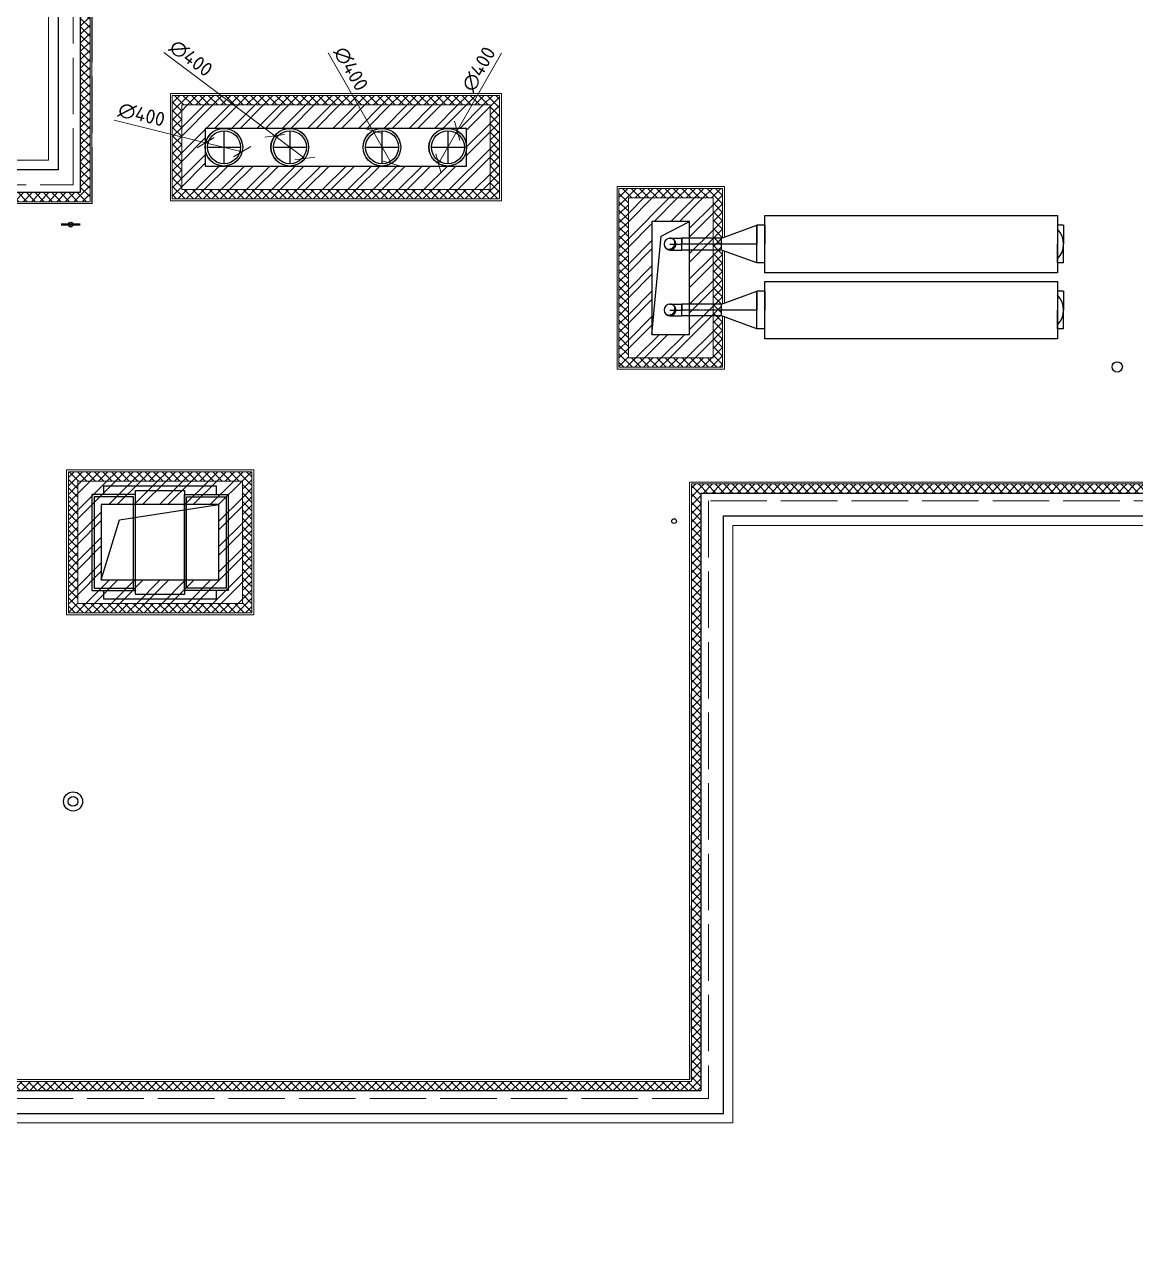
# Model space of a CAD drawing. Header units: millimetres. Extents: x -222892 to 671268, y 0 to 135099.
# Drawn here: x 608226 to 620031, y 53530 to 66520 of the extents above; entities that cross this region are included whole.
import ezdxf
from ezdxf import colors
from ezdxf.entities.mleader import LeaderData, LeaderLine
from ezdxf.math import Vec2, Vec3

# ---------------------------------------------------------------- set-up
doc = ezdxf.new("R2010")
doc.units = ezdxf.units.MM
doc.header["$PDMODE"] = 34
for name, pattern in [('ACAD_ISO02W100', [15, 12, -3]), ('CENTER2', [28.575000000000003, 19.05, -3.175, 3.175, -3.175]), ('HIDDEN', [6, 4, -2])]:
    doc.linetypes.add(name, pattern=pattern)
doc.layers.get('Defpoints').update_dxf_attribs({"lineweight": 0})
for name, color, linetype in [('_TEXT', 7, 'Continuous'), ('Aks_скрытые_линии', 7, 'HIDDEN'), ('Aks_Схема', 3, 'Continuous'), ('АР_Парапет', 142, 'Continuous'), ('Аэратор', 20, 'Continuous'), ('М_0_ВД1', 1, 'Continuous'), ('М_дефлектор', 122, 'Continuous'), ('ОТВ.ВК', 212, 'Continuous'), ('ПРОЕМЫ ОВ', 173, 'Continuous')]:
    doc.layers.add(name, color=color, linetype=linetype)
for name, color, linetype, lineweight in [('_ВК-К1', 14, 'Continuous', 40), ('АР_Навесной фасад', 190, 'Continuous', 5), ('АР_Перегородки кирпич', 244, 'Continuous', 5), ('АР_Перегородки_кирпич_Штрих', 244, 'Continuous', 5), ('АР_Утеплитель', 154, 'Continuous', 5), ('АР_Штрих утеплитель', 24, 'Continuous', 5), ('М_0_В35', 142, 'Continuous', 25), ('М_проемы ОВ', 30, 'Continuous', 5), ('М_проемы ОВ вч', 210, 'Continuous', 5), ('пунктир', 251, 'Continuous', 5)]:
    doc.layers.add(name, color=color, linetype=linetype, lineweight=lineweight)
doc.styles.add('ISOCPEUR', font='isocpeur.ttf', dxfattribs={"width": 0.85})
doc.styles.add('RomanS', font='isocpeur.ttf')
doc.dimstyles.new('Тимур', dxfattribs={"dimscale": 100, "dimtxt": 250, "dimasz": 1.5, "dimexe": 1, "dimexo": 0, "dimgap": 0.5, "dimtad": 1, "dimdec": 0, "dimrnd": 10, "dimzin": 12, "dimdsep": 46, "dimtxsty": 'RomanS', "dimblk1": 'OBLIQUE', "dimblk2": 'OBLIQUE', "dimsah": 1, "dimcen": 3, "dimdle": 1, "dimclrd": 256, "dimclre": 256, "dimclrt": 256, "dimadec": 0, "dimazin": 0, "dimtfac": 0.6666666666666666, "dimtdec": 0, "dimtmove": 0, "dimatfit": 3, "dimldrblk": 'OBLIQUE', "dimfxl": 1, "dimtvp": 1, "dimtolj": 1, "dimtzin": 12, "dimlwd": -1, "dimlwe": -1, "dimarcsym": 0})
pattern_1 = [(45, (0, 0), (-44.90128060534577, 44.90128060534577), []), (135, (0, 0), (-44.90128060534577, -44.90128060534576), [])]
pattern_2 = [(45, (0, 0), (-134.7038418160373, 134.7038418160373), []), (45, (89.80260000000001, 0), (-134.7038418160373, 134.7038418160373), [])]

# ---------------------------------------------------------------- blocks, each defined once
blk = doc.blocks.new('A$C1c8ff280')
at = {"layer": 'пунктир', "color": 2, "linetype": 'ACAD_ISO02W100', "ltscale": 50}
for points in [[(36320.77601628099, -64340.64828543851), (36320.77601628099, -63955.0000000094), (27550.06160797121, -63955.0000000092), (27550.06160797121, -69145.00000000992), (19430.05542900361, -69145.00000000992), (19430.30065205676, -75494.99999053983), (6330.061607971031, -75494.99999053983), (6329.686629097501, -65785.00000000998), (12680.06160766236, -65785.00000000995), (12680.06164217566, -47915.00241618491), (23295.06160797167, -47914.99996259548), (23295.06160797115, -43949.99999999034), (58095.06160797196, -43950.00000000966), (58095.06160797039, -47915.00000000391), (68595.0616079712, -47915.00000000396), (68595.0616079712, -65785.0000000099), (74945.43166319432, -65785.0000000099), (74945.43166319432, -75495.00000000978), (61845.06160797144, -75495.00000000981), (61845.06160797144, -69145.00000000981), (53965.06160797121, -69145.00000000992), (53965.06160797121, -63955.00000000981), (45230.90508594335, -63955.00000000952), (45230.90508594202, -64249.91821548378)], [(36520.77601628099, -64268.54712701042), (36520.77601628099, -63755.0000000094), (27350.06160797121, -63755.0000000092), (27350.06160797121, -68945.00000000992), (19230.04770529375, -68945.00000000992), (19230.2929283469, -75294.99999053983), (6530.053884559427, -75294.99999053983), (6529.694352807361, -65985.00000000998), (12880.06160727609, -65985.00000000995), (12880.06164178939, -48115.00237038764), (23595.06160797144, -48114.9999167982), (23595.06160797144, -44250.00000000003), (57795.06160797237, -44250.00000001912), (57795.06160797027, -48115.0000000039), (68395.0616079712, -48115.00000000396), (68395.0616079712, -65985.0000000099), (74745.43166319432, -65985.0000000099), (74745.43166319432, -75295.00000000978), (62045.06160797144, -75295.00000000981), (62045.06160797144, -68945.00000000981), (54165.06160797121, -68945.00000000992), (54165.06160797121, -63755.00000000981), (45030.90508594422, -63755.00000000952)]]:
    blk.add_lwpolyline(points, dxfattribs=at)
blk = doc.blocks.new('_DotSmall')
at = {"color": 0, "linetype": 'ByBlock', "const_width": 0.5}
blk.add_lwpolyline([(-0.0625, 0, 1), (0.0625, 0, 1)], format="xyb", close=True, dxfattribs=at)
blk = doc.blocks.new('A$Cd8bddbec')
at = {"color": 251, "linetype": 'ByBlock'}
for points in [[(-1.812643679179009, 174.9906120993133), (-1.812643679179052, -174.9906120993133)], [(-174.9999951755477, 0.04109207082366099), (174.9999951755478, 0.04109207082365231)]]:
    blk.add_lwpolyline(points, dxfattribs=at)
blk.add_circle((0, 0), 175, dxfattribs=at)
at = {"layer": 'М_дефлектор'}
blk.add_circle((-1.812643679179018, 0.04109207082365174), 200, dxfattribs=at)
blk = doc.blocks.new('_OBLIQUE')
at = {"color": 0, "linetype": 'ByBlock'}
blk.add_line((-0.5, -0.5), (0.5, 0.5), dxfattribs=at)
blk = doc.blocks.new('*D5238')
at = {"layer": 'Defpoints', "color": 0, "linetype": 'ByBlock', "transparency": 16777216}
for p in [(610150.3418235775, 65262.5868684125), (610538.6351213316, 65166.52274962113)]:
    blk.add_point(p, dxfattribs=at)
at = {"layer": 'М_проемы ОВ', "transparency": 16777216}
for p in [(609180.7368632943, 65502.46802686702), (610538.6351213316, 65166.52274962113)]:
    blk.add_line(p, (610150.3418235775, 65262.5868684125), dxfattribs=at)
at = {"layer": 'М_проемы ОВ', "linetype": 'ByBlock', "transparency": 16777216, "xscale": 150, "yscale": 150, "zscale": 150}
for p, rotation in [((610150.3418235775, 65262.5868684125), 346.1039985904393), ((610538.6351213316, 65166.52274962113), 166.1039985904394)]:
    blk.add_blockref('_OBLIQUE', p, dxfattribs=dict(at, rotation=rotation))
at = {"layer": 'М_проемы ОВ', "linetype": 'ByBlock', "transparency": 16777216, "insert": (609470.4280432897, 65559.56680297342), "char_height": 150, "attachment_point": 5, "rotation": 346.1039985904394, "style": 'RomanS'}
blk.add_mtext('\\A1;∅400', dxfattribs=at)
blk = doc.blocks.new('*D5239')
at = {"layer": 'Defpoints', "color": 0, "linetype": 'ByBlock', "transparency": 16777216}
for p in [(610884.6198396236, 65334.72976579604), (611204.3571052848, 65094.37985223765)]:
    blk.add_point(p, dxfattribs=at)
at = {"layer": 'М_проемы ОВ', "transparency": 16777216}
for p in [(609705.6964214541, 66220.93907600263), (611204.3571052848, 65094.37985223765)]:
    blk.add_line(p, (610884.6198396236, 65334.72976579604), dxfattribs=at)
at = {"layer": 'М_проемы ОВ', "linetype": 'ByBlock', "transparency": 16777216, "xscale": 150, "yscale": 150, "zscale": 150}
for p, rotation in [((610884.6198396236, 65334.72976579604), 323.0674248483579), ((611204.3571052848, 65094.37985223765), 143.0674248483579)]:
    blk.add_blockref('_OBLIQUE', p, dxfattribs=dict(at, rotation=rotation))
at = {"layer": 'М_проемы ОВ', "linetype": 'ByBlock', "transparency": 16777216, "insert": (609994.6300658521, 66160.12296682963), "char_height": 150, "attachment_point": 5, "rotation": 323.0674248483579, "style": 'RomanS'}
blk.add_mtext('\\A1;∅400', dxfattribs=at)
blk = doc.blocks.new('*D5240')
at = {"layer": 'Defpoints', "color": 0, "linetype": 'ByBlock', "transparency": 16777216}
for p in [(611926.1910037724, 65388.28787373181), (612124.2065832948, 65040.73956016026)]:
    blk.add_point(p, dxfattribs=at)
at = {"layer": 'М_проемы ОВ', "transparency": 16777216}
for p in [(611453.0497046039, 66218.72485754715), (612124.2065832948, 65040.73956016026)]:
    blk.add_line(p, (611926.1910037724, 65388.28787373181), dxfattribs=at)
at = {"layer": 'М_проемы ОВ', "linetype": 'ByBlock', "transparency": 16777216, "xscale": 150, "yscale": 150, "zscale": 150}
for p, rotation in [((611926.1910037724, 65388.28787373181), 299.6723186982633), ((612124.2065832948, 65040.73956016026), 119.6723186982633)]:
    blk.add_blockref('_OBLIQUE', p, dxfattribs=dict(at, rotation=rotation))
at = {"layer": 'М_проемы ОВ', "linetype": 'ByBlock', "transparency": 16777216, "insert": (611694.0814714006, 66048.18179144699), "char_height": 150, "attachment_point": 5, "rotation": 299.6723186982633, "style": 'RomanS'}
blk.add_mtext('\\A1;∅400', dxfattribs=at)
blk = doc.blocks.new('*D5241')
at = {"layer": 'Defpoints', "color": 0, "linetype": 'ByBlock', "transparency": 16777216}
for p in [(612822.7105402183, 65388.10710817671), (612624.0617594912, 65040.92032571559)]:
    blk.add_point(p, dxfattribs=at)
at = {"layer": 'М_проемы ОВ', "transparency": 16777216}
for p in [(613295.4853911367, 66214.39548869498), (612624.0617594912, 65040.92032571559)]:
    blk.add_line(p, (612822.7105402183, 65388.10710817671), dxfattribs=at)
at = {"layer": 'М_проемы ОВ', "linetype": 'ByBlock', "transparency": 16777216, "xscale": 150, "yscale": 150, "zscale": 150}
for p, rotation in [((612822.7105402183, 65388.10710817671), 240.2232393446076), ((612624.0617594912, 65040.92032571559), 60.22323934460762)]:
    blk.add_blockref('_OBLIQUE', p, dxfattribs=dict(at, rotation=rotation))
at = {"layer": 'М_проемы ОВ', "linetype": 'ByBlock', "transparency": 16777216, "insert": (613054.1431495064, 66044.29207190126), "char_height": 150, "attachment_point": 5, "rotation": 60.223239344607634, "style": 'RomanS'}
blk.add_mtext('\\A1;∅400', dxfattribs=at)
blk = doc.blocks.new('A$C608f0813')
at = {"layer": 'М_0_ВД1', "color": 7}
for points in [[(677.5000017454149, 574.9999988851778), (677.5000017454149, 677.4999988881755), (-677.4999982545851, 677.4999988881755), (-677.4999982545851, 574.9999988851778)], [(-677.4999982545851, -575.0000011148222), (-677.4999982545851, -677.5000011118245), (677.5000017454149, -677.5000011118245), (677.5000017454149, -575.0000011148222)]]:
    blk.add_lwpolyline(points, dxfattribs=at)
at = {"layer": 'М_0_ВД1'}
for points in [[(-293.9614650491276, 624.9999988851778), (293.9614685358829, 624.9999988851778), (293.9614685358829, -625.0000011148222), (-293.9614650491276, -625.0000011148222)], [(-817.4999982525478, -575.0000011148222), (-293.961465045053, -575.0000011148222), (-293.961465045053, 574.9999988851778), (-817.4999982525478, 574.9999988851778)], [(817.5000017433777, -575.0000011148222), (293.9614685358829, -575.0000011148222), (293.9614685358829, 574.9999988851778), (817.5000017433777, 574.9999988851778)]]:
    blk.add_lwpolyline(points, close=True, dxfattribs=at)
at = {"layer": 'М_0_ВД1', "color": 251}
for points in [[(-792.4999982525478, -550.0000011148222), (-318.961465045053, -550.0000011148222), (-318.961465045053, 549.9999988851778), (-792.4999982525478, 549.9999988851778)], [(792.5000017433777, -550.0000011148222), (318.9614685358829, -550.0000011148222), (318.9614685358829, 549.9999988851778), (792.5000017433777, 549.9999988851778)]]:
    blk.add_lwpolyline(points, close=True, dxfattribs=at)
blk = doc.blocks.new('*U4608')
at = {"linetype": 'ByBlock'}
for p, q in [((-15.55352697218349, -3.05), (-15.55352697218349, 3.05)), ((-15.55352697218349, 3.05), (15.55207691330563, 3.05)), ((15.55207691330563, 3.05), (15.55207691330563, -3.05)), ((15.55207691330563, -3.05), (-15.55352697218349, -3.05))]:
    blk.add_line(p, q, dxfattribs=at)
blk = doc.blocks.new('Aks_rs_mixed_400x200_to_125_375_wipe')
at = {"color": 0, "linetype": 'ByBlock', "lineweight": -2}
blk.add_wipeout([(-2, 0), (2, 0), (0.625, 3.75), (-0.625, 3.75)], dxfattribs=at)
blk = doc.blocks.new('Aks_rs_mixed_400x200_to_125_375')
at = {"color": 0, "linetype": 'ByBlock', "lineweight": -2}
blk.add_blockref('Aks_rs_mixed_400x200_to_125_375_wipe', (0, 0), dxfattribs=at)
for p, q in [((-2, 0), (-0.625, 3.75)), ((-0.625, 3.75), (0.625, 3.75)), ((0.625, 3.75), (2, 0)), ((-2, 0), (2, 0))]:
    blk.add_line(p, q, dxfattribs=at)
at = {"layer": 'Aks_Схема'}
blk.add_line((0, 0), (0, 3.75), dxfattribs=at)
blk = doc.blocks.new('Aks_es_drop_rnd_125_125_wipe')
at = {"color": 0, "linetype": 'ByBlock', "lineweight": -2}
blk.add_wipeout([(-0.625, 0), (-0.6215761846051708, 0.06533028954228337), (-0.6113422504586287, 0.12994480676109932), (-0.5944103226844708, 0.19313562148434205), (-0.5709659110266256, 0.25421040192237543), (-0.5412658773652743, 0.3125), (-0.5056356214843422, 0.3673657826827954), (-0.46446551592337126, 0.41820662897428607), (-0.4182066289742863, 0.46446551592337126), (-0.3673657826827956, 0.5056356214843425), (-0.3125, 0.5412658773652743), (-0.2542104019223753, 0.5709659110266254), (-0.19313562148434216, 0.5944103226844706), (-0.12994480676109965, 0.6113422504586286), (-0.06533028954228359, 0.6215761846051708), (-2.220446049250313e-16, 0.625), (0.06533028954228334, 0.6215761846051708), (0.12994480676109932, 0.6113422504586286), (0.19313562148434185, 0.594410322684471), (0.25421040192237476, 0.5709659110266254), (0.3124999999999996, 0.5412658773652743), (0.3673657826827954, 0.5056356214843425), (0.4182066289742862, 0.46446551592337126), (0.4644655159233713, 0.4182066289742865), (0.505635621484342, 0.3673657826827954), (0.5412658773652741, 0.3125), (0.5709659110266256, 0.254210401922375), (0.5944103226844711, 0.19313562148434205), (0.6113422504586286, 0.12994480676109887), (0.621576184605171, 0.06533028954228293), (0.6250000000000001, 0), (0.6250000000000001, -1.25), (-0.625, -1.25)], dxfattribs=at)
blk = doc.blocks.new('Aks_es_drop_rnd_125_125')
at = {"color": 0, "linetype": 'ByBlock', "lineweight": -2}
blk.add_arc((0, 0), 0.625, 0, 180, dxfattribs=at)
blk.add_blockref('Aks_es_drop_rnd_125_125_wipe', (0, 0), dxfattribs=at)
for p, q in [((-0.625, 0), (-0.625, -1.25)), ((0.625, 0), (0.625, -1.25)), ((-0.625, -1.25), (0.625, -1.25))]:
    blk.add_line(p, q, dxfattribs=at)
at = {"color": 200, "linetype": 'CENTER2', "lineweight": -2}
blk.add_line((0, 0), (0, -1.25), dxfattribs=at)
at = {"color": 0, "linetype": 'ByBlock', "lineweight": -2}
blk.add_arc((0, 0), 0.625, 0, 180, dxfattribs=at)
at = {"layer": 'Aks_скрытые_линии'}
for centre, radius, start, end in [((0, 0), 0.625, 180, 0), ((0.1104854345603981, 0.1104854345603981), 0.6442352540027595, 149.0362434679265, 300.9637565320735)]:
    blk.add_arc(centre, radius, start, end, dxfattribs=at)
at = {"layer": 'Aks_Схема'}
blk.add_line((0, 0), (0, -1.25), dxfattribs=at)

msp = doc.modelspace()

# ---------------------------------------------------------------- hatches: boundary and pattern name
at = {"layer": 'АР_Перегородки_кирпич_Штрих', "ltscale": 100}
h = msp.add_hatch(dxfattribs=at)
h.set_pattern_fill('ANSI32', color=256, scale=20)
h.set_pattern_definition(pattern_2)
h.paths.add_polyline_path([(613173.3943150332, 64764.58521909808), (609896.3092817471, 64764.55229750444), (609896.3092817471, 65664.55229752966), (613173.3943150332, 65664.58521912331)])
h.paths.add_polyline_path([(612923.3943150332, 65014.58270761089), (610146.3092817471, 65014.55480901685), (610146.3092817471, 65414.55480901685), (612923.3943150332, 65414.58270761089)], flags=16)
h = msp.add_hatch(dxfattribs=at)
h.set_pattern_fill('ANSI32', color=256, scale=20)
h.set_pattern_definition(pattern_2)
h.paths.add_polyline_path([(614642.4035072306, 62975.6815386174), (615542.4035072306, 62975.6815386174), (615542.4035072306, 64675.68153861741), (614642.4035072306, 64675.68153861741)])
h.paths.add_polyline_path([(614892.4035072306, 63225.6815386174), (615292.4035072306, 63225.6815386174), (615292.4035072306, 64425.68153861741), (614892.4035072306, 64425.68153861741)], flags=16)
at = {"layer": 'АР_Перегородки_кирпич_Штрих', "ltscale": 500}
h = msp.add_hatch(dxfattribs=at)
h.set_pattern_fill('ANSI32', color=256, scale=20)
h.set_pattern_definition(pattern_2)
h.paths.add_polyline_path([(608792.1737317161, 61665.68153861736), (610542.204625959, 61665.68153861736), (610542.204625959, 60365.68153861737), (608792.1737317161, 60365.68153861737)])
h.paths.add_polyline_path([(609042.1737317161, 61415.68153861736), (610292.204625959, 61415.68153861736), (610292.204625959, 60615.68153861737), (609042.1737317161, 60615.68153861737)], flags=16)
at = {"layer": 'АР_Утеплитель', "ltscale": 500}
h = msp.add_hatch(dxfattribs=at)
h.set_pattern_fill('ANSI37', color=256, scale=20)
h.set_pattern_definition(pattern_1)
h.paths.add_polyline_path([(613273.3943150332, 64664.58622369296), (609796.3092817471, 64664.55129289947), (609796.3092817471, 65764.55129293479), (613273.3943150332, 65764.58622372827)])
h.paths.add_polyline_path([(613173.3943150332, 64764.58521909808), (609896.3092817471, 64764.55229750444), (609896.3092817471, 65664.55229752966), (613173.3943150332, 65664.58521912331)], flags=16)
h = msp.add_hatch(dxfattribs=at)
h.set_pattern_fill('ANSI37', color=256, scale=20)
h.set_pattern_definition(pattern_1)
h.paths.add_polyline_path([(614642.4035072306, 62975.6815386174), (615542.4035072306, 62975.6815386174), (615542.4035072306, 64675.68153861741), (614642.4035072306, 64675.68153861741)], flags=16)
h.paths.add_polyline_path([(614542.4035072306, 62875.6815386174), (615642.4035072306, 62875.6815386174), (615642.4035072306, 64775.68153861741), (614542.4035072306, 64775.68153861741)])
h = msp.add_hatch(dxfattribs=at)
h.set_pattern_fill('ANSI37', color=256, scale=20)
h.set_pattern_definition(pattern_1)
h.paths.add_polyline_path([(608792.1737317161, 61665.68153861736), (610542.204625959, 61665.68153861736), (610542.204625959, 60365.68153861737), (608792.1737317161, 60365.68153861737)], flags=16)
h.paths.add_polyline_path([(608692.1737317161, 61765.68153861736), (610642.204625959, 61765.68153861736), (610642.204625959, 60265.68153861737), (608692.1737317161, 60265.68153861737)])
at = {"layer": 'АР_Штрих утеплитель', "ltscale": 500}
h = msp.add_hatch(dxfattribs=at)
h.set_pattern_fill('ANSI37', color=256, scale=20)
h.set_pattern_definition(pattern_1)
h.paths.add_polyline_path([(623063.6052688623, 86470.6815386254), (622249.1253591576, 86470.68153862585), (622192.2139933212, 86370.68153862588), (623063.6052688623, 86370.6815386254)])
h.paths.add_polyline_path([(622249.1253591576, 86470.68153862585), (620063.6052688621, 86470.68153862708), (620063.6052688621, 86370.68153862708), (622192.2139933212, 86370.68153862588)])
h.paths.add_polyline_path([(620063.6052688621, 86470.68153862708), (619657.4116043465, 86470.6815386273), (619657.4116043465, 86370.6815386273), (620063.6052688621, 86370.68153862708)])
h.paths.add_polyline_path([(619657.4116043465, 86470.6815386273), (619537.4174099083, 86470.68153862737), (619537.4174099083, 86350.68245835244), (619637.4174099083, 86350.68245835244), (619637.4174099083, 86370.68153862731), (619657.4116043465, 86370.6815386273)])
h.paths.add_polyline_path([(619637.4174099083, 86350.68245835244), (619537.4174099083, 86350.68245835244), (619537.4174099083, 82608.85543509021), (619637.4174099083, 82507.5684298332)], flags=17)
h.paths.add_polyline_path([(623612.4116043465, 86470.6815386251), (623063.6052688623, 86470.6815386254), (623063.6052688623, 86370.6815386254), (623612.4116043465, 86370.68153862508)])
h.paths.add_polyline_path([(626063.6052688623, 86470.68153862371), (623612.4116043465, 86470.6815386251), (623612.4116043465, 86370.68153862508), (626063.6052688623, 86370.68153862371)])
edge = h.paths.add_edge_path()
edge.add_line((653977.4174099092, 86470.68153860813), (626063.6052688622, 86470.68153862371))
edge.add_line((626063.6052688623, 86470.68153862371), (626063.6052688623, 86370.68153862371))
edge.add_line((626063.6052688623, 86370.68153862371), (653877.4174099092, 86370.68153860819))
edge.add_line((653877.4174099092, 86370.68153860819), (653877.4174099071, 82505.68153862341))
edge.add_line((653877.4174099071, 82505.68153862341), (664477.417409908, 82505.6815386234))
edge.add_line((664477.417409908, 82505.6815386234), (664477.417409908, 64635.68153861743))
edge.add_line((664477.417409908, 64635.68153861743), (670827.7874651311, 64635.68153861743))
edge.add_line((670827.7874651311, 64635.68153861743), (670827.7874651311, 55285.68153861754))
edge.add_line((670827.7874651311, 55285.68153861754), (658087.4174099083, 55285.68153861751))
edge.add_line((658087.4174099083, 55285.68153861751), (658087.4174099083, 61635.68153861751))
edge.add_line((658087.4174099083, 61635.68153861751), (650207.417409908, 61635.6815386174))
edge.add_line((650207.417409908, 61635.6815386174), (650207.417409908, 66825.68153861751))
edge.add_line((650207.417409908, 66825.68153861751), (641113.2608878809, 66825.6815386178))
edge.add_line((641113.260887881, 66825.6815386178), (641113.2608878785, 66244.51298391708))
edge.add_line((641113.2608878785, 66244.51298391708), (641093.76899035, 66068.15787741731))
edge.add_line((641093.76899035, 66068.15787741731), (641080.0534144547, 65984.21308196826))
edge.add_line((641080.0534144547, 65984.21308196826), (641077.179248659, 65968.0364578453))
edge.add_line((641077.1792486589, 65968.0364578453), (641014.5571596663, 65639.48140618212))
edge.add_line((641014.5571596664, 65639.48140618212), (640938.6159357675, 65342.6515780878))
edge.add_line((640938.6159357675, 65342.6515780878), (640790.0149149803, 64925.91470302198))
edge.add_arc((636799.0573051323, 66451.51196492428), 4272.60923197132, 319.1831394445022, 339.0799713960241, ccw=False)
edge.add_arc((632500.2766001348, 71117.22090756567), 10600.20692289042, 314.0796633179526, 315.2821871027939, ccw=False)
edge.add_arc((636869.002159182, 66599.1036444798), 4315.376565202693, 292.2307602826674, 314.14190856120695, ccw=False)
edge.add_arc((636849.0083586972, 66605.06870268454), 4328.493142819808, 269.8622215125286, 292.44587089317577, ccw=False)
edge.add_arc((636844.190995232, 66682.85779861562), 4406.273271465545, 249.96787676068982, 269.927294987216, ccw=False)
edge.add_arc((636786.6539033884, 66565.2989577799), 4276.139726722715, 225.7695174338346, 250.15260462402318, ccw=False)
edge.add_arc((636927.529763581, 66545.97437875067), 4362.061346239897, 193.651036439122, 224.2663972024431, ccw=False)
edge.add_arc((635149.4169183117, 66232.577300327), 2562.800152497137, 185.5765645076272, 196.2252608037404, ccw=False)
edge.add_line((632598.7459076447, 65983.535101127), (632580.9388629313, 66113.85875450993))
edge.add_line((632580.9388629312, 66113.85875450993), (632563.1318182178, 66244.18240789286))
edge.add_line((632563.1318182179, 66244.18240789286), (632563.1318182179, 66825.68153861792))
edge.add_line((632563.1318182179, 66825.68153861792), (623432.4174099081, 66825.68153861794))
edge.add_line((623432.417409908, 66825.68153861794), (623432.417409908, 61635.6815386174))
edge.add_line((623432.417409908, 61635.6815386174), (615312.4042860814, 61635.5137439777))
edge.add_line((615312.4042860814, 61635.5137439777), (615312.5268911282, 58460.68154335245))
edge.add_line((615312.5268911282, 58460.68154335245), (615312.6495026548, 55285.68154808749))
edge.add_line((615312.6495026548, 55285.68154808749), (602572.4104608988, 55285.62817069834))
edge.add_line((602572.4104608987, 55285.62817069834), (602572.3344077418, 64635.68153861734))
edge.add_line((602572.3344077419, 64635.68153861734), (608922.4174092517, 64635.68153861737))
edge.add_line((608922.4174092517, 64635.68153861737), (608922.4174248371, 82505.67916365997))
edge.add_line((608922.4174248371, 82505.67916365997), (619637.4174099084, 82505.6816172494))
edge.add_line((619637.4174099083, 82505.6816172494), (619537.4174099083, 82605.68159435077))
edge.add_line((619537.4174099083, 82605.68159435077), (608822.4174019383, 82605.67914076132))
edge.add_line((608822.4174019385, 82605.67914076132), (608822.4174094448, 64735.68153861737))
edge.add_line((608822.4174094447, 64735.68153861737), (602472.3341672329, 64735.68153861734))
edge.add_line((602472.334167233, 64735.68153861734), (602472.4143205433, 55185.68154808749))
edge.add_line((602472.4143205432, 55185.68154808749), (615412.6533645097, 55185.68154808749))
edge.add_line((615412.6533645098, 55185.68154808749), (615412.4081423951, 61535.65723645099))
edge.add_line((615412.4081423951, 61535.65723645099), (623532.417409908, 61535.6815386174))
edge.add_line((623532.417409908, 61535.6815386174), (623532.417409908, 66725.68153861794))
edge.add_line((623532.417409908, 66725.68153861794), (632463.1318182178, 66725.68153861792))
edge.add_line((632463.1318182179, 66725.68153861792), (632463.1318182179, 66237.38214633474))
edge.add_line((632463.1318182179, 66237.38214633474), (632481.2694900231, 66104.63874665392))
edge.add_line((632481.2694900231, 66104.63874665392), (632499.4071618284, 65971.89534697308))
edge.add_arc((635326.6379584477, 66262.91920259573), 2842.16974543989, 185.8770996547831, 196.0224841014825)
edge.add_arc((636930.3713071374, 66548.02363955732), 4465.481490777598, 193.8583776554555, 224.2985941120777)
edge.add_arc((636781.0283695234, 66555.79517357139), 4365.40556154587, 225.7406931018282, 250.0436620954086)
edge.add_arc((636843.7052063756, 66682.6060053674), 4506.020749146441, 249.8448917591521, 269.919974413896)
edge.add_arc((636840.304747042, 66644.65115889936), 4468.062444187786, 269.9629000535144, 314.0106794589654)
edge.add_line((639944.6807429825, 63431.17458655762), (640092.8478963814, 63574.25794338986))
edge.add_arc((636425.9581353201, 66672.9154138307), 4800.808123524058, 319.8009537698853, 338.2229900568325)
edge.add_line((640884.1554555029, 64891.83841010251), (641034.5875123094, 65314.31646063989))
edge.add_line((641034.5875123094, 65314.31646063989), (641126.2605818344, 65672.63701528657))
edge.add_line((641126.2605818345, 65672.63701528657), (641178.5599443379, 65966.99273073398))
edge.add_line((641178.5599443379, 65966.99273073398), (641186.9269065805, 66014.08437849226))
edge.add_line((641186.9269065806, 66014.08437849226), (641213.2608878785, 66238.67021055266))
edge.add_line((641213.2608878785, 66238.67021055266), (641213.2608878806, 66725.6815386178))
edge.add_line((641213.2608878806, 66725.6815386178), (650107.4174099081, 66725.68153861751))
edge.add_line((650107.417409908, 66725.68153861751), (650107.417409908, 61535.6815386174))
edge.add_line((650107.417409908, 61535.6815386174), (657987.4174099083, 61535.68153861751))
edge.add_line((657987.4174099083, 61535.68153861751), (657987.4174099083, 55185.68153861751))
edge.add_line((657987.4174099083, 55185.68153861751), (670927.7874651311, 55185.68153861754))
edge.add_line((670927.7874651311, 55185.68153861754), (670927.7874651311, 64735.68153861743))
edge.add_line((670927.7874651311, 64735.68153861743), (664577.417409908, 64735.68153861743))
edge.add_line((664577.417409908, 64735.68153861743), (664577.417409908, 82605.68153862336))
edge.add_line((664577.417409908, 82605.68153862336), (653977.4174099071, 82605.68153862341))
edge.add_line((653977.4174099071, 82605.68153862341), (653977.4174099092, 86470.68153860813))

# ---------------------------------------------------------------- linework, layer by layer
at = {"layer": '_ВК-К1', "ltscale": 100}
msp.add_line((608614.5097113459, 64392.41158146884), (608818.4243794451, 64392.41158146884), dxfattribs=at)
at = {"layer": 'АР_Парапет', "ltscale": 500}
msp.add_line((615652.4174099085, 61295.68153861734), (623772.4116043465, 61295.68245835234), dxfattribs=at)
msp.add_lwpolyline([(633249.5335705976, 64012.21951261699), (633106.5348911525, 64237.51061242277), (632972.0875060363, 64479.22324747207), (632861.6903573815, 64707.10693216302), (632748.6284164593, 64980.05393132982), (632618.0311183543, 65378.97723506598), (632526.9814799358, 65770.088369278), (632463.1318182179, 66237.38214633474), (632463.1318182179, 66725.68153861792), (623532.417409908, 66725.68153861813), (623532.417409908, 61535.6815386174), (615412.4081414565, 61535.6815386174), (615412.6533645098, 55185.68154808749), (602472.4143205432, 55185.68154808749), (602472.0455205182, 64735.68153861734), (608822.4174094447, 64735.68153861737), (608822.4174439581, 82605.67914076133), (619537.4174099083, 82605.68159435077), (619537.4174099083, 86470.68153862737), (653977.4174099092, 86470.68153860813)], dxfattribs=at)
at = {"layer": 'АР_Перегородки кирпич', "linetype": 'Continuous', "ltscale": 100}
for points in [[(613173.3943150332, 64764.58521909808), (609896.3092817471, 64764.55229750444), (609896.3092817471, 65664.55229752966), (613173.3943150332, 65664.58521912331)], [(612923.3943150332, 65014.58270761089), (610146.3092817471, 65014.55480901685), (610146.3092817471, 65414.55480901685), (612923.3943150332, 65414.58270761089)], [(614642.4035072306, 62975.6815386174), (615542.4035072306, 62975.6815386174), (615542.4035072306, 64675.68153861741), (614642.4035072306, 64675.68153861741)], [(614892.4035072306, 63225.6815386174), (615292.4035072306, 63225.6815386174), (615292.4035072306, 64425.68153861741), (614892.4035072306, 64425.68153861741)], [(608792.1737317161, 61665.68153861736), (610542.204625959, 61665.68153861736), (610542.204625959, 60365.68153861737), (608792.1737317161, 60365.68153861737)], [(609042.1737317161, 61415.68153861736), (610292.204625959, 61415.68153861736), (610292.204625959, 60615.68153861737), (609042.1737317161, 60615.68153861737)]]:
    msp.add_lwpolyline(points, close=True, dxfattribs=at)
at = {"layer": 'АР_Утеплитель', "ltscale": 500}
for points in [[(613293.3943150332, 64644.58642461194), (609776.3092817471, 64644.55109197848), (609776.3092817471, 65784.55109201581), (613293.3943150332, 65784.58642464927)], [(613273.3943150332, 64664.58622369296), (609796.3092817471, 64664.55129289947), (609796.3092817471, 65764.55129293479), (613273.3943150332, 65764.58622372827)], [(614522.4035072306, 62855.6815386174), (615662.4035072306, 62855.6815386174), (615662.4035072306, 64795.68153861741), (614522.4035072306, 64795.68153861741)], [(614542.4035072306, 62875.6815386174), (615642.4035072306, 62875.6815386174), (615642.4035072306, 64775.68153861741), (614542.4035072306, 64775.68153861741)], [(608672.1737317161, 61785.68153861736), (610662.204625959, 61785.68153861736), (610662.204625959, 60245.68153861737), (608672.1737317161, 60245.68153861737)], [(608692.1737317161, 61765.68153861736), (610642.204625959, 61765.68153861736), (610642.204625959, 60265.68153861737), (608692.1737317161, 60265.68153861737)]]:
    msp.add_lwpolyline(points, close=True, dxfattribs=at)
at = {"layer": 'АР_Штрих утеплитель', "ltscale": 500}
for points in [[(633192.5167536438, 64288.65276875485), (633060.8514989403, 64525.36362505982), (632952.959787474, 64748.07554340312), (632842.4772444943, 65014.79552291797), (632714.4324271458, 65405.92200335941), (632625.4313911416, 65788.23319912258), (632563.1318182179, 66244.18240789286), (632563.1318182179, 66825.68153861792), (623432.417409908, 66825.68153861813), (623432.417409908, 61635.6815386174), (615312.4042796015, 61635.6815386174), (615312.6495026548, 55285.68154808749), (602572.4104588374, 55285.68154808749), (602572.0493823732, 64635.68153861734), (608922.4174092517, 64635.68153861737), (608922.4174437649, 82505.67916365997), (619637.4174099083, 82505.6816172494), (619637.4174099083, 86370.68153862731), (653877.4174099092, 86370.68153860819)], [(633209.7131261423, 64298.881200021), (633078.6042975208, 64534.59170057783), (632971.2136734927, 64756.26926565082), (632861.2470101011, 65021.74384123574), (632733.712688904, 65411.3109570181), (632645.1213733826, 65791.86216509149), (632583.1318182179, 66245.54246020441), (632583.1318182179, 66845.68153861792), (623412.417409908, 66845.68153861813), (623412.417409908, 61655.6815386174), (615292.4035072306, 61655.6815386174), (615292.6487302838, 55305.68154808749), (602592.4096864962, 55305.68154808749), (602592.0501547442, 64615.68153861734), (608942.417409213, 64615.68153861737), (608942.4174437262, 82485.67916823969), (619657.4174099083, 82485.68162182912), (619657.4174099083, 86350.6815386273), (653857.4174099092, 86350.6815386082)]]:
    msp.add_lwpolyline(points, dxfattribs=at)
at = {"layer": 'Аэратор'}
for radius in [101.5999999999767, 51.59999999997672]:
    msp.add_circle((608742.4116043462, 58261.11820256726), radius, dxfattribs=at)
at = {"layer": 'М_0_В35', "linetype": 'Continuous'}
for p, q in [((616091.8218253071, 64384.49565071516), (616007.5281589199, 64384.49565071516)), ((616007.5281589199, 64384.49565071516), (616007.5281589199, 64184.49565071516)), ((616091.8218253071, 64384.49565071516), (616091.8218253071, 64184.49565071516)), ((619266.2013675026, 64384.49565071507), (619201.8218253071, 64384.49565071493)), ((619201.8218253071, 64384.49565071493), (619201.8218253071, 64184.49565071493)), ((619266.2013675026, 64384.49565071507), (619266.2013675026, 64184.49565071507)), ((615632.5281589199, 64246.99565071519), (615209.4698714036, 64246.99565071519)), ((615209.4698714036, 64246.99565071519), (615209.4698714036, 64184.49565071519)), ((615209.4698714036, 64121.99565071519), (615209.4698714036, 64184.49565071519)), ((615632.5281589199, 64246.99565071519), (615632.5281589199, 64184.49565071519)), ((615632.5281589199, 64121.99565071519), (615632.5281589199, 64184.49565071519)), ((616007.5281589199, 63984.49565071516), (616007.5281589199, 64184.49565071516)), ((616091.8218253071, 63984.49565071516), (616091.8218253071, 64184.49565071516)), ((619201.8218253071, 63984.49565071493), (619201.8218253071, 64184.49565071493)), ((619266.2013675026, 63984.49565071507), (619266.2013675026, 64184.49565071507)), ((615632.5281589199, 64121.99565071519), (615209.4698714036, 64121.99565071519)), ((616091.8218253071, 63984.49565071516), (616007.5281589199, 63984.49565071516)), ((619266.2013675026, 63984.49565071507), (619201.8218253071, 63984.49565071493)), ((616091.8218253071, 63684.21466443192), (616007.5281589199, 63684.21466443192)), ((616007.5281589199, 63684.21466443192), (616007.5281589199, 63484.21466443192)), ((616091.8218253071, 63684.21466443192), (616091.8218253071, 63484.21466443192)), ((619266.2013675026, 63684.21466443183), (619201.8218253071, 63684.21466443169)), ((619201.8218253071, 63684.21466443169), (619201.8218253071, 63484.21466443169)), ((619266.2013675026, 63684.21466443183), (619266.2013675026, 63484.21466443183)), ((615632.5281589199, 63546.71466443195), (615209.4698714036, 63546.71466443195)), ((615209.4698714036, 63546.71466443195), (615209.4698714036, 63484.21466443195)), ((615632.5281589199, 63546.71466443195), (615632.5281589199, 63484.21466443195)), ((615209.4698714036, 63421.71466443195), (615209.4698714036, 63484.21466443195)), ((615632.5281589199, 63421.71466443195), (615209.4698714036, 63421.71466443195)), ((615632.5281589199, 63421.71466443195), (615632.5281589199, 63484.21466443195)), ((616007.5281589199, 63284.21466443192), (616007.5281589199, 63484.21466443192)), ((616091.8218253071, 63284.21466443192), (616091.8218253071, 63484.21466443192)), ((619201.8218253071, 63284.21466443169), (619201.8218253071, 63484.21466443169)), ((619266.2013675026, 63284.21466443183), (619266.2013675026, 63484.21466443183)), ((616091.8218253071, 63284.21466443192), (616007.5281589199, 63284.21466443192)), ((619266.2013675026, 63284.21466443183), (619201.8218253071, 63284.21466443169))]:
    msp.add_line(p, q, dxfattribs=at)
at = {"layer": 'М_0_В35', "color": 200, "linetype": 'CENTER2'}
for p, q in [((615632.5281589199, 64184.49565071519), (615209.4698714036, 64184.49565071519)), ((615632.5281589199, 63484.21466443195), (615209.4698714036, 63484.21466443195))]:
    msp.add_line(p, q, dxfattribs=at)
at = {"layer": 'М_0_В35'}
for centre in [(619041.3552869894, 64184.49565071507), (619041.3552869894, 63484.21466443183)]:
    msp.add_arc(centre, 224.8460805132082, 315.5345379857663, 44.46546201423369, dxfattribs=at)
at = {"layer": 'М_проемы ОВ', "linetype": 'ByBlock'}
for centre in [(610344.488472454, 65214.5548090169), (611044.488472454, 65214.5548090169), (612025.1987935337, 65214.51371694609), (612723.3861498546, 65214.51371694609)]:
    msp.add_circle(centre, 200, dxfattribs=at)
at = {"layer": 'М_проемы ОВ вч', "ltscale": 500}
for centre in [(610346.3092817471, 65214.63699315861), (611048.1219254262, 65214.63699315861), (612025.2069591477, 65214.67808522943), (612725.2069591477, 65214.63699315861)]:
    msp.add_circle(centre, 200, dxfattribs=at)
at = {"layer": 'ОТВ.ВК', "ltscale": 500}
for centre, radius in [((608716.4670453954, 64392.41158146884), 25), ((619836.0289799403, 62879.40655656254), 55), ((615128.6861318403, 61240.45884142099), 25)]:
    msp.add_circle(centre, radius, dxfattribs=at)
at = {"layer": 'ПРОЕМЫ ОВ', "ltscale": 500}
for points in [[(612923.3943150332, 65414.58270761089), (610146.3092817471, 65414.58270761089), (610146.3092817471, 65014.55480901685), (612923.3943150332, 65014.55480901685)], [(609042.204625959, 60615.68153861738), (610292.1737317161, 60615.68153861738), (610292.1737317161, 61415.68153861738), (609042.204625959, 61415.68153861738)]]:
    msp.add_lwpolyline(points, close=True, dxfattribs=at)
msp.add_lwpolyline([(609042.204625959, 60615.68153861738), (609237.0539829296, 61255.57488027464), (610292.1737317161, 61415.68153861738)], dxfattribs=at)

# ---------------------------------------------------------------- block references
at = {"layer": 'АР_Штрих утеплитель', "ltscale": 500}
msp.add_blockref('A$C1c8ff280', (596063.6052350441, 130600.6848287401), dxfattribs=at)
at = {"layer": 'М_0_В35', "linetype": 'ByBlock', "xscale": 100, "yscale": 100, "zscale": 100}
for p in [(617646.8218253071, 64184.49565071504), (617646.8218253071, 63484.21466443181)]:
    msp.add_blockref('*U4608', p, dxfattribs=at)
at = {"layer": 'М_0_ВД1', "xscale": 0.885283763119266, "yscale": 0.885283763119266, "zscale": 0.885283763119266}
msp.add_blockref('A$C608f0813', (609666.9519816777, 61013.52390410438), dxfattribs=at)
at = {"layer": 'М_дефлектор'}
for p in [(610346.3092817471, 65214.5548090169), (611046.3092817471, 65214.5548090169), (612025.2069591477, 65214.5548090169), (612725.2069591477, 65214.5548090169)]:
    msp.add_blockref('A$Cd8bddbec', p, dxfattribs=at)

# ---------------------------------------------------------------- dimensions: what is measured, and where the dimension line sits
at = {"layer": 'М_проемы ОВ', "linetype": 'ByBlock'}
for p1, p2, picture, middle in [((611204.3571052848, 65094.37985223765), (610884.6198396236, 65334.72976579604), '*D5239', (609919.5207178651, 66060.20507131051)), ((612124.2065832948, 65040.73956016026), (611926.1910037724, 65388.28787373181), '*D5240', (611585.4726234095, 65986.30192284624)), ((612624.0617594912, 65040.92032571559), (612822.7105402183, 65388.10710817671), '*D5241', (613162.6390190255, 65982.21432792404)), ((610538.6351213316, 65166.52274962113), (610150.3418235775, 65262.5868684125), '*D5238', (609440.4080061674, 65438.22514742526))]:
    dim = msp.add_diameter_dim_2p(p1=p1, p2=p2, dimstyle='Тимур', override={"dimtxt": 1.5}, dxfattribs=at)
    dim.commit()
    dim.dimension.update_dxf_attribs({"geometry": picture, "text_midpoint": middle, "dimtype": 163})

# ---------------------------------------------------------------- leaders
at = {"layer": '_TEXT'}
ml = msp.add_multileader_mtext('Standard', dxfattribs=at)
ml.set_content('+19,400', color=256, style='ISOCPEUR')
ml.set_leader_properties(color=256, linetype='Continuous', lineweight=-1)
ml.set_arrow_properties(name='DOTSMALL')
ml.build(insert=Vec2(0, 0))
ml.multileader.update_dxf_attribs({"has_dogleg": 0, "has_text_frame": 1, "text_left_attachment_type": 4, "text_right_attachment_type": 4, "dogleg_length": 0, "arrow_head_size": 180})
ctx = ml.context
ctx.base_point, ctx.char_height, ctx.arrow_head_size, ctx.landing_gap_size, ctx.plane_origin = Vec3(657324.6994357279, 76516.67349986568), 250, 180, 50, Vec3(657243.3059858787, 74805.98152603739)
ctx.left_attachment, ctx.right_attachment, ctx.text_align_type = 4, 4, 1
notes = []
notes.append((ctx, [(0, (0, 0, 0), (0, 0), (1, 0), 1, [])]))
ctx.mtext.insert, ctx.mtext.width, ctx.mtext.defined_height, ctx.mtext.alignment, ctx.mtext.line_spacing_style, ctx.mtext.flow_direction = Vec3(657826.2619357279, 76850.006833199), 696.0352958708361, 776.4611150313478, 2, 2, 5
for ctx, leaders in notes:
    for number, flags, end, landing, length, lines in leaders:
        leader = LeaderData()
        leader.index, (leader.has_last_leader_line, leader.has_dogleg_vector, leader.attachment_direction) = number, flags
        leader.last_leader_point, leader.dogleg_vector, leader.dogleg_length = Vec3(end), Vec3(landing), length
        for number, points, colour, breaks in lines:
            line = LeaderLine()
            line.index, line.vertices, line.color, line.breaks = number, Vec3.list(points), colors.encode_raw_color(colour), breaks
            leader.lines.append(line)
        ctx.leaders.append(leader)

# ---------------------------------------------------------------- next in the draw order: block references
at = {"layer": 'М_0_В35', "linetype": 'Continuous', "xscale": 100, "yscale": 100, "zscale": 100}
for name, p, rotation in [('Aks_rs_mixed_400x200_to_125_375', (616007.5281589199, 64184.49565071516), 89.99999999999714), ('Aks_es_drop_rnd_125_125', (615084.4698714036, 64184.49565071519), 89.99999999999785), ('Aks_rs_mixed_400x200_to_125_375', (616007.5281589199, 63484.21466443192), 89.99999999999714), ('Aks_es_drop_rnd_125_125', (615084.4698714036, 63484.21466443195), 89.99999999999785)]:
    msp.add_blockref(name, p, dxfattribs=dict(at, rotation=rotation))

# ---------------------------------------------------------------- next in the draw order: linework, layer by layer
at = {"layer": 'АР_Навесной фасад', "ltscale": 100}
msp.add_lwpolyline([(610244.7640694664, 82945.67946926887), (608482.4174446147, 82945.6790619137), (608482.4174101013, 65075.68153861737), (602132.0323902115, 65075.6815386174), (602132.427450343, 54845.68154808744), (615752.6664948165, 54845.68154808744), (615752.4212717635, 61195.68153861737), (623872.4174099083, 61195.68153861737), (623872.4174099083, 66385.68153861804), (631920.950891555, 66385.68153861786), (631920.950891555, 66216.62218822316), (631995.3519594243, 65672.1062881188), (632097.4640508816, 65233.47548628104), (632241.8447450723, 64792.44933675069), (632368.8354348796, 64485.87643147089), (632492.7619443566, 64230.06520849466), (632642.2328336996, 63961.3429682297), (632802.4247861041, 63708.96426601172), (633002.7148620377, 63432.17631828709), (633223.1718112926, 63172.32337289176)], dxfattribs=at)
at = {"layer": 'АР_Парапет', "ltscale": 500}
msp.add_lwpolyline([(654317.4174099083, 86810.6815385979), (619197.4174099085, 86810.68153861746), (619197.4174099071, 82845.68153861749), (608582.4174444214, 82845.67908502805), (608582.4174099083, 64975.6815386174), (602232.0362520665, 64975.6815386174), (602232.4235886373, 54945.68154808744), (615652.6626329615, 54945.68154808744), (615652.4174099085, 61295.68153861734)], dxfattribs=at)
at = {"layer": 'ПРОЕМЫ ОВ', "ltscale": 500}
msp.add_lwpolyline([(614892.4035072306, 63225.68153861739), (615292.4035072306, 63225.68153861739), (615292.4035072306, 64425.68153861739), (614892.4035072306, 64425.68153861739)], close=True, dxfattribs=at)
msp.add_lwpolyline([(614892.4035072306, 63225.68153861739), (614990.3382542117, 64270.74651925235), (615292.4035072306, 64425.68153861739)], dxfattribs=at)

# ---------------------------------------------------------------- next in the draw order: leaders
at = {"layer": '_TEXT'}
ml = msp.add_multileader_mtext('Standard', dxfattribs=at)
ml.set_content('+19,400', color=256, style='ISOCPEUR')
ml.set_leader_properties(color=256, linetype='Continuous', lineweight=-1)
ml.set_arrow_properties(name='DOTSMALL')
ml.build(insert=Vec2(0, 0))
ml.multileader.update_dxf_attribs({"has_dogleg": 0, "has_text_frame": 1, "text_left_attachment_type": 4, "text_right_attachment_type": 4, "dogleg_length": 0, "arrow_head_size": 180})
ctx = ml.context
ctx.base_point, ctx.char_height, ctx.arrow_head_size, ctx.landing_gap_size, ctx.plane_origin = Vec3(615708.7714356154, 76415.35831665885), 250, 180, 50, Vec3(615451.747135839, 74228.00398392703)
ctx.left_attachment, ctx.right_attachment, ctx.text_align_type = 4, 4, 1
notes = []
notes.append((ctx, [(0, (0, 0, 0), (0, 0), (1, 0), 1, [])]))
ctx.mtext.insert, ctx.mtext.width, ctx.mtext.defined_height, ctx.mtext.alignment, ctx.mtext.line_spacing_style, ctx.mtext.flow_direction = Vec3(616210.3339356154, 76748.69164999218), 696.0352958708361, 776.4611150313478, 2, 2, 5
for ctx, leaders in notes:
    for number, flags, end, landing, length, lines in leaders:
        leader = LeaderData()
        leader.index, (leader.has_last_leader_line, leader.has_dogleg_vector, leader.attachment_direction) = number, flags
        leader.last_leader_point, leader.dogleg_vector, leader.dogleg_length = Vec3(end), Vec3(landing), length
        for number, points, colour, breaks in lines:
            line = LeaderLine()
            line.index, line.vertices, line.color, line.breaks = number, Vec3.list(points), colors.encode_raw_color(colour), breaks
            leader.lines.append(line)
        ctx.leaders.append(leader)

doc.saveas('drawing.dxf')
